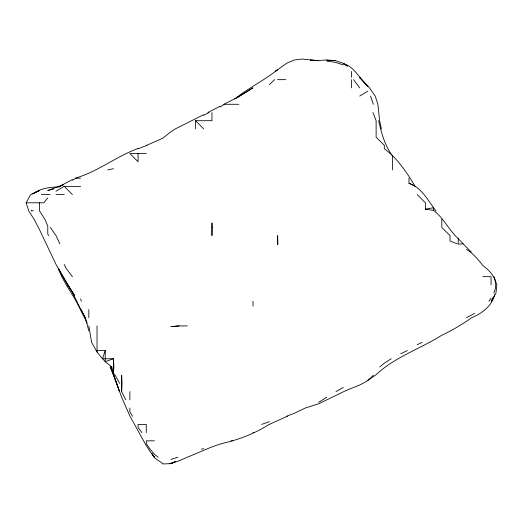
<?xml version="1.0" encoding="UTF-8"?>
<svg xmlns="http://www.w3.org/2000/svg" width="523" height="523" viewBox="0 0 523 523"><rect width="100%" height="100%" fill="white"/><g stroke="black" fill="none" stroke-linecap="round" stroke-linejoin="round"><path stroke-width="0.78" d="M121.656 391.59L121.983 383.385L121.656 375.174L121.656 391.792L125.723 399.801M493.823 293.089C499.315 280.858 491.966 272.437 482.84 265.514C478.081 259.441 473.138 253.335 466.418 249.334M97.03 350.547L105.241 350.547L102.521 358.758L105.241 361.655L111.804 366.963L113.452 373.415L115.158 375.174L119.643 383.385M494.68 294.58C492.032 305.975 481.958 313.467 471.668 317.716C462.175 324.358 452.343 330.359 441.798 335.223C420.224 348.926 394.989 356.876 376.122 374.69L367.917 380.306M493.281 297.188L491.313 301.294L495.967 293.089L496.85 284.878L494.013 276.667M87.243 323.188L80.359 309.505C73.913 295.332 63.61 283.244 58.406 268.462L62.603 276.667L58.295 268.462L72.403 292.298L67.539 284.878L55.987 264.363L39.571 229.806L34.06 219.209L28.732 210.998L26.15 202.793L30.635 194.582L39.571 190.496L32.733 193.902M488.94 301.294L491.045 298.293M47.783 197.962L43.84 202.793L26.15 202.793M373.245 375.174C365.923 384.372 353.888 386.706 343.801 391.59L318.664 403.808L305.321 408.005L294.037 413.432L286.656 416.216M269.417 84.563L274.582 79.659M379.763 366.963L384.333 363.132L391.263 358.758M234.683 99.063C248.248 88.067 264.004 80.568 277.621 69.67L275.183 71.455L286.728 63.244L294.037 60.034L302.248 59.053L318.664 60.74L317.173 60.629M326.875 397.153L318.664 402.331M236.579 98.069L252.975 87.871L236.579 97.84L223.831 104.286M269.168 424.428C256.682 432.364 242.672 438.117 228.374 441.987C213.985 444.968 200.897 451.852 187.326 457.194L179.121 460.783L170.91 463.6L175.702 461.43L170.91 463.653L162.699 463.947L162.699 463.496L154.494 457.808M220.163 106.901L224.282 104.286L238.848 104.286M359.706 96.082L367.917 91.08M55.987 191.222L64.061 186.378M172.963 462.437L170.91 463.653L169.419 463.496M72.403 180.265L76.038 178.166L80.614 178.166M32.733 193.811C40.539 188.306 50.371 186.927 59.72 186.946M335.982 391.59L343.291 387.471M172.963 462.58L170.91 463.711L170.91 463.058M72.403 179.539L59.648 186.378L63.551 184.665M207.866 112.497L220.163 106.202M203.748 115.315L209.108 112.497M466.418 317.709L474.629 313.395M203.748 114.629L175.329 128.913L170.91 131.763L162.699 138.268L146.643 145.329M417.171 344.768L422.009 342.336M400.749 353.738L407.352 350.547M269.417 424.297L287.454 416.216M63.518 184.665L47.783 190.516L53.751 188.927M75.299 178.166C97.788 171.727 116.276 156.41 138.079 148.467M138.079 148.774L147.035 145.329M261.631 424.428L269.417 421.61M170.91 459.449L177.859 457.259M107.777 169.955L113.452 168.674M417.171 194.582L425.376 202.793L425.376 209.174L433.587 207.709L436.012 210.998M201.44 449.048L203.748 448.76M179.121 325.921L170.91 326.633L179.121 325.927L187.326 325.921M471.262 252.047L463.149 243.836L458.213 244.136L458.213 238.638C449.172 230.29 444.014 218.673 434.293 210.998L433.587 210.37L425.376 209.174M277.621 79.659L285.833 79.659M195.537 128.913L195.537 120.708L211.952 120.708L211.952 112.497M146.283 153.54L129.867 153.54L138.079 161.751L138.079 153.54M80.614 186.378L64.198 186.378L72.403 194.582M41.376 194.582L50.221 194.582M55.987 194.582L64.198 194.582M482.84 276.667L491.045 276.667L491.045 284.878M111.804 366.963L110.085 366.963L113.452 374.736M252.995 432.632L253.805 432.632M154.494 440.843L146.283 440.843L146.283 443.667L149.977 449.048L154.494 454.291L158.149 457.259M231.101 440.843L232.46 440.843M329.856 60.42L326.875 60.289L335.08 60.491L343.068 63.244L347.396 66.029M332.098 60.518L335.08 60.642L326.875 59.995L318.664 60.446L310.459 60.152L314.186 60.42M326.875 61.126L335.08 62.257L343.291 64.917M33.38 210.998L31.36 210.226L31.36 210.998M457.213 243.836L450.002 241.031L450.002 235.625L441.798 227.42L441.798 219.209M408.96 178.166L408.96 183.246C420.518 187.116 426.886 198.367 433.587 207.709L433.587 210.37M408.96 183.246L415.177 186.378C406.816 172.466 397.526 158.443 384.333 148.682L384.333 145.329L376.122 137.124L376.122 120.708L372.951 112.497M347.396 66.146L343.291 63.584C355.012 66.918 359.366 78.908 367.917 86.295L359.706 77.567L369.473 87.871L375.239 96.082L377.881 104.286L379.62 120.708L381.411 128.913M195.537 120.708L203.748 128.913M458.213 238.638L463.149 243.836M88.825 325.921L91.61 342.336L97.03 352.038L102.521 358.758L113.452 358.758L113.89 366.963L113.452 373.415L113.452 358.758L105.241 361.655L105.241 350.547M141.903 432.632L138.079 427.539L138.079 424.428L146.283 424.428L146.283 432.632M353.581 79.659L359.706 87.871M154.037 457.259L146.283 445.681L129.867 415.975L121.656 397.317L113.635 375.174M154.494 457.259L151.892 453.474L154.494 457.246M391.655 154.834C384.575 144.583 381.326 132.692 378.685 120.708M50.365 227.42L55.987 235.625L59.897 243.836M48.77 235.625L47.783 234.16L47.783 226.165L44.867 219.209L39.571 210.998L39.571 202.793M67.827 284.878L74.619 295.613M85.275 317.716L80.614 309.296L72.403 292.187L74.547 295.822L72.945 293.089M132.509 416.216L129.867 411.791L129.867 408.005M81.117 309.505L85.922 319.207M64.198 264.442L66.205 268.462L72.403 276.667M72.403 292.18L72.841 293.089M113.491 375.174L116.629 383.385M113.824 375.174L119.506 391.59L116.714 383.385M110.896 367.702L113.452 375.063M370.526 96.082L373.357 104.286M80.614 298.894L81.366 301.294M85.275 317.716L88.825 330.856M392.544 155.292L392.544 169.955M351.502 71.455L351.502 77.267M351.502 79.659L351.502 87.871M252.995 301.294L252.995 306.132M129.867 391.59L129.867 399.801M97.03 325.921L97.03 352.038M88.825 309.505L88.825 317.716M212.096 227.42L211.952 235.625L211.952 222.988L212.096 227.42M277.863 243.836L277.621 244.633L277.621 235.625L277.863 243.836"/></g></svg>
